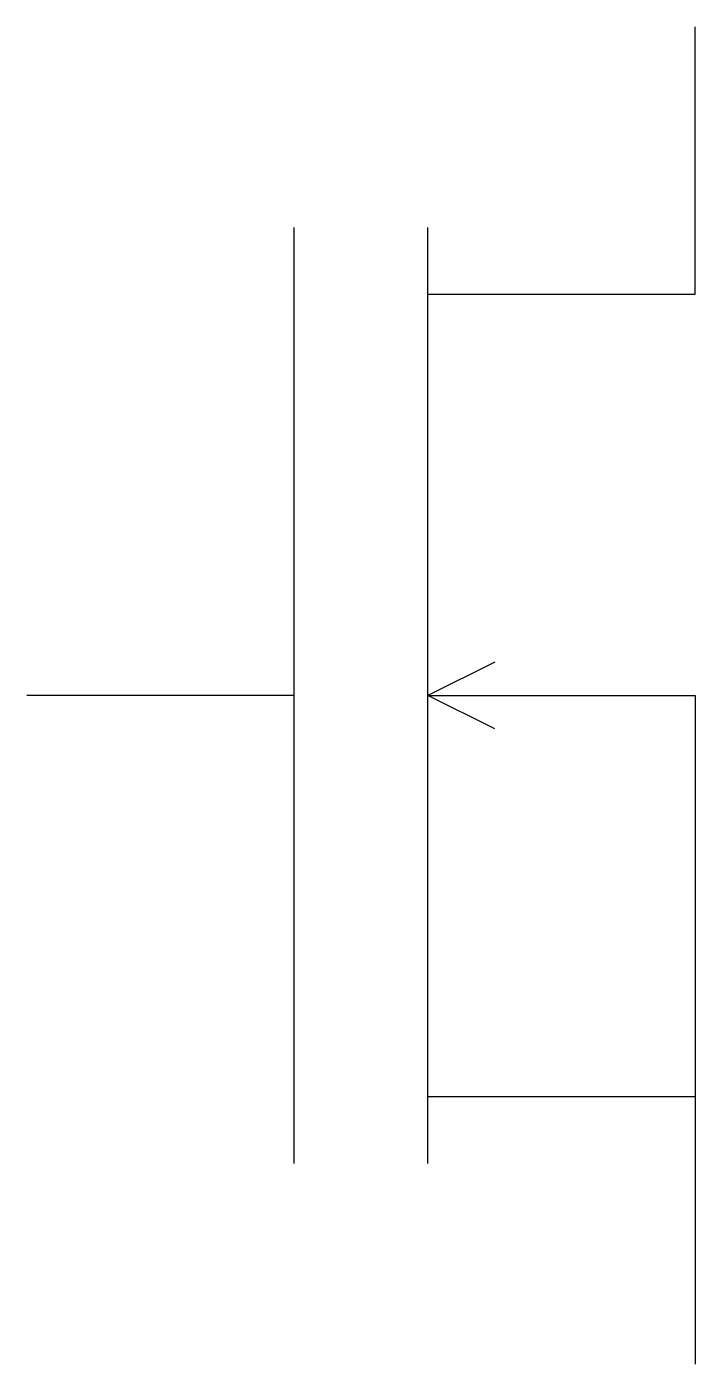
# Model space of a CAD drawing. Header units: millimetres. Extents: x 0 to 50, y -50 to 50.
import ezdxf

# ---------------------------------------------------------------- set-up
doc = ezdxf.new("R2010")
doc.units = ezdxf.units.MM
doc.layers.get('0').update_dxf_attribs({"lineweight": 25, "true_color": 0xffffff})

msp = doc.modelspace()

# ---------------------------------------------------------------- linework, layer by layer
for p, q in [((50, 30), (50, 50)), ((20, -35), (20, 35)), ((30, -35), (30, 35)), ((30, 30), (50, 30)), ((35, 2.5), (30, 0)), ((20, 0), (0, 0)), ((30, 0), (50, 0)), ((35, -2.5), (30, 0)), ((50, 0), (50, -50)), ((50, -30), (30, -30))]:
    msp.add_line(p, q)

doc.saveas('drawing.dxf')
